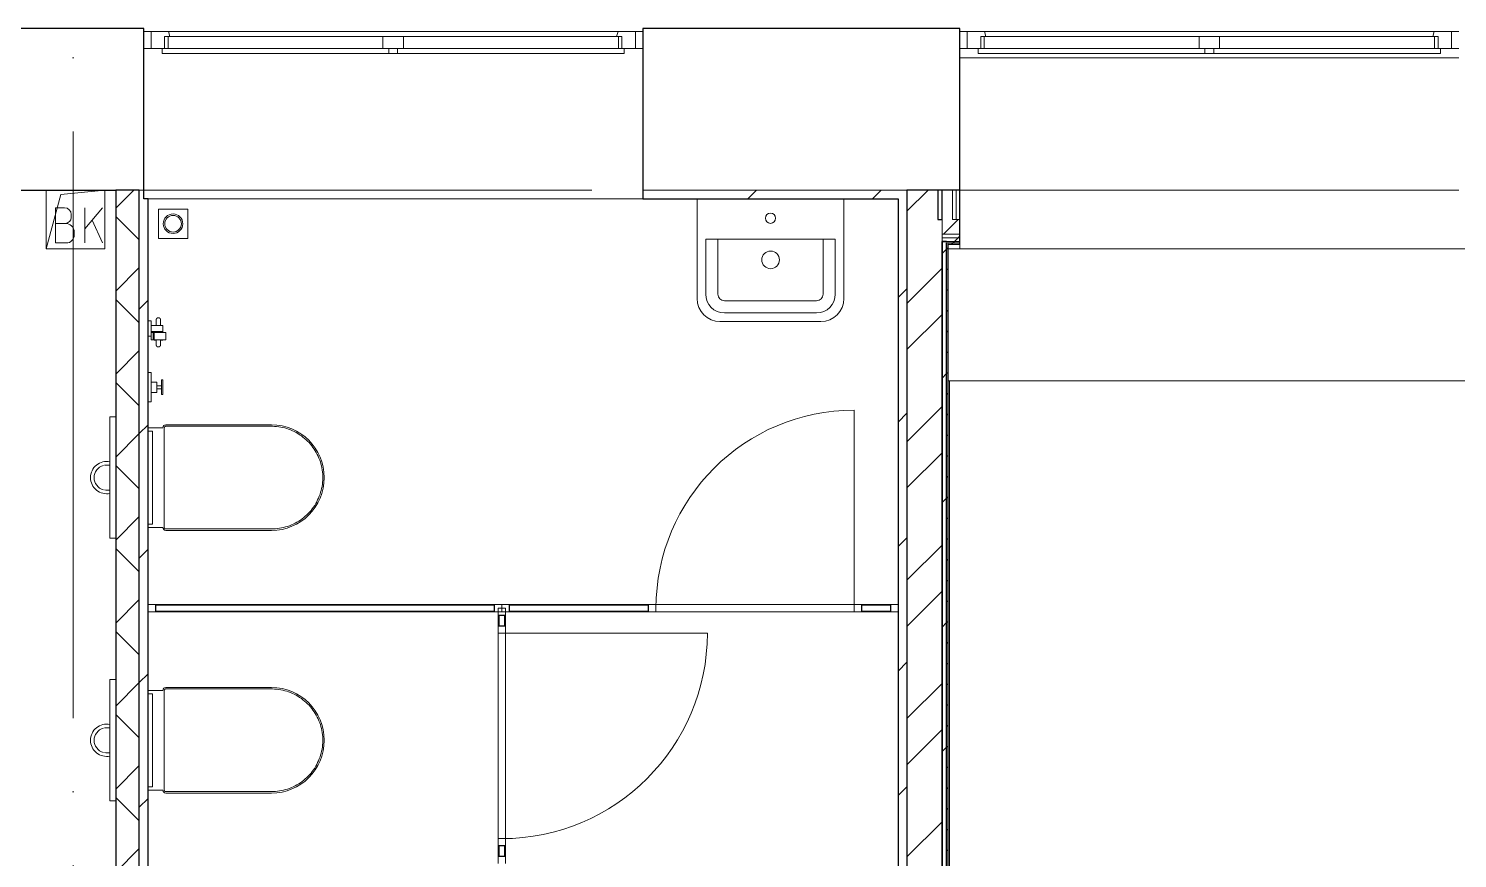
# Model space of a CAD drawing. Header units: millimetres. Extents: x -421858 to 614926, y -468665 to 141641.
# Drawn here: x 151124 to 155991, y -6115 to -3287 of the extents above; entities that cross this region are included whole.
import ezdxf

# ---------------------------------------------------------------- set-up
doc = ezdxf.new("R2010")
doc.units = ezdxf.units.MM
doc.linetypes.add('ADSK_Линия сетки', pattern=[25, 20, -2.5, 0, -2.5])
for name, color, linetype, lineweight in [('_ Окна', 7, 'Continuous', 9), ('Витраж', 7, 'Continuous', 9), ('Двери', 252, 'Continuous', 9), ('Обобщенные модели', 252, 'Continuous', 18), ('Ограждение', 252, 'Continuous', 9), ('Окна', 252, 'Continuous', 9), ('Оси', 252, 'Continuous', 9), ('Перекрытие', 252, 'Continuous', 18), ('Сантехника', 252, 'Continuous', 9), ('Стены внутренние', 7, 'Continuous', 18), ('Стены наружные', 7, 'Continuous', 18), ('Стены разрез', 252, 'Continuous', 30), ('Стены штриховка', 252, 'Continuous', 9)]:
    doc.layers.add(name, color=color, linetype=linetype, lineweight=lineweight)

# ---------------------------------------------------------------- blocks, each defined once
blk = doc.blocks.new('2 этаж')
at = {"color": 251, "lineweight": 18, "true_color": 0x636466}
for p, q in [((151183.5, -4037.3), (151183.5, -3837.3)), ((151233.7, -3852.4), (151383.5, -3837.3)), ((151383.5, -3837.3), (151383.5, -4037.3)), ((151183.5, -4037.3), (151233.7, -3852.4)), ((151245.8, -3897.7), (151215.8, -3897.7)), ((151215.8, -3897.7), (151215.8, -4017.7)), ((151269.1, -3931), (151269.1, -3921)), ((151375.8, -3897.7), (151315.8, -3969.2)), ((151315.8, -4017.7), (151315.8, -3897.7)), ((151375.8, -4017.7), (151339.8, -3940.6)), ((151249.1, -3951), (151215.8, -3951)), ((151279.1, -3991), (151279.1, -3981)), ((151383.5, -4037.3), (151183.5, -4037.3)), ((151215.8, -4017.7), (151252.5, -4017.7))]:
    blk.add_line(p, q, dxfattribs=at)
for centre, radius, start, end in [((151245.8, -3921), 23.3, 0, 90), ((151249.1, -3931), 20, 270, 0), ((151249.1, -3981), 30, 0, 90), ((151252.5, -3991), 26.7, 270, 0)]:
    blk.add_arc(centre, radius, start, end, dxfattribs=at)
at = {"layer": '_ Окна', "color": 251, "true_color": 0x636466}
for p, q in [((151541, -3297.3), (151516, -3297.3)), ((151541, -3355.3), (151541, -3297.3)), ((153216, -3297.3), (153191, -3297.3)), ((153191, -3297.3), (153191, -3355.3)), ((154321, -3297.3), (154296, -3297.3)), ((154321, -3355.3), (154321, -3297.3)), ((155996, -3297.3), (155971, -3297.3)), ((155971, -3297.3), (155971, -3355.3)), ((151516, -3355.3), (151541, -3355.3)), ((153191, -3355.3), (153216, -3355.3)), ((154296, -3355.3), (154321, -3355.3)), ((155971, -3355.3), (155996, -3355.3))]:
    blk.add_line(p, q, dxfattribs=at)
at = {"layer": '_ Окна', "color": 251, "lineweight": 18, "true_color": 0x636466}
for p, q in [((151600.5, -3297.3), (151541, -3297.3)), ((151541, -3297.3), (151541, -3355.3)), ((151605, -3314.3), (151600.5, -3297.3)), ((153131.6, -3297.3), (153127, -3314.3)), ((153191, -3297.3), (153131.6, -3297.3)), ((153191, -3355.3), (153191, -3297.3)), ((154380.5, -3297.3), (154321, -3297.3)), ((154321, -3297.3), (154321, -3355.3)), ((154385, -3314.3), (154380.5, -3297.3)), ((155911.6, -3297.3), (155907, -3314.3)), ((155971, -3297.3), (155911.6, -3297.3)), ((155971, -3355.3), (155971, -3297.3)), ((151541, -3355.3), (151579, -3355.3)), ((151587, -3355.3), (151587, -3314.3)), ((151587, -3314.3), (151599, -3314.3)), ((153133, -3314.3), (153145, -3314.3)), ((153145, -3314.3), (153145, -3355.3)), ((153153, -3355.3), (153191, -3355.3)), ((154321, -3355.3), (154359, -3355.3)), ((154367, -3355.3), (154367, -3314.3)), ((154367, -3314.3), (154379, -3314.3)), ((155913, -3314.3), (155925, -3314.3)), ((155925, -3314.3), (155925, -3355.3)), ((155933, -3355.3), (155971, -3355.3))]:
    blk.add_line(p, q, dxfattribs=at)
at = {"layer": 'Витраж', "color": 251, "lineweight": 18, "true_color": 0x636466}
for p, q in [((151556, -5249.8), (151531, -5249.8)), ((151531, -5249.8), (151531, -5274.8)), ((151556, -5274.8), (151556, -5249.8)), ((152761, -5249.8), (152736, -5249.8)), ((152736, -5249.8), (152736, -5274.8)), ((152761, -5274.8), (152761, -5249.8)), ((151531, -5274.8), (151556, -5274.8)), ((152736, -5274.8), (152761, -5274.8)), ((152748.5, -6107.3), (152723.5, -6107.3)), ((152723.5, -6107.3), (152723.5, -6132.3)), ((152748.5, -6132.3), (152748.5, -6107.3))]:
    blk.add_line(p, q, dxfattribs=at)
at = {"layer": 'Витраж', "color": 251, "true_color": 0x636466}
for p, q in [((152711, -5249.8), (151556, -5249.8)), ((153236, -5249.8), (152761, -5249.8)), ((153936, -5249.8), (153261, -5249.8)), ((154061, -5249.8), (153961, -5249.8)), ((152711, -5274.8), (151556, -5274.8)), ((152723.5, -5287.3), (152723.5, -5322.3)), ((152748.5, -5287.3), (152748.5, -5322.3)), ((153236, -5274.8), (152761, -5274.8)), ((153936, -5274.8), (153261, -5274.8)), ((154061, -5274.8), (153961, -5274.8)), ((152723.5, -5347.3), (152723.5, -6047.3)), ((152748.5, -5347.3), (152748.5, -6047.3)), ((152723.5, -6072.3), (152723.5, -6107.3)), ((152748.5, -6072.3), (152748.5, -6107.3))]:
    blk.add_line(p, q, dxfattribs=at)
at = {"layer": 'Витраж', "color": 251, "lineweight": 18, "true_color": 0x636466, "extrusion": (0, 0, -1)}
for p, q in [((152736, -5249.8), (152711, -5249.8)), ((152711, -5249.8), (152711, -5274.8)), ((152736, -5274.8), (152736, -5249.8)), ((153261, -5249.8), (153236, -5249.8)), ((153236, -5249.8), (153236, -5274.8)), ((153261, -5274.8), (153261, -5249.8)), ((153961, -5249.8), (153936, -5249.8)), ((153936, -5249.8), (153936, -5274.8)), ((153961, -5274.8), (153961, -5249.8)), ((154086, -5249.8), (154061, -5249.8)), ((154061, -5249.8), (154061, -5274.8)), ((154086, -5274.8), (154086, -5249.8)), ((152711, -5274.8), (152736, -5274.8)), ((152748.5, -5262.3), (152723.5, -5262.3)), ((152723.5, -5262.3), (152723.5, -5287.3)), ((152723.5, -5287.3), (152748.5, -5287.3)), ((152748.5, -5287.3), (152748.5, -5262.3)), ((153236, -5274.8), (153261, -5274.8)), ((153936, -5274.8), (153961, -5274.8)), ((154061, -5274.8), (154086, -5274.8)), ((152748.5, -5322.3), (152723.5, -5322.3)), ((152723.5, -5322.3), (152723.5, -5347.3)), ((152723.5, -5347.3), (152748.5, -5347.3)), ((152748.5, -5347.3), (152748.5, -5322.3)), ((152748.5, -6047.3), (152723.5, -6047.3)), ((152723.5, -6047.3), (152723.5, -6072.3)), ((152723.5, -6072.3), (152748.5, -6072.3)), ((152748.5, -6072.3), (152748.5, -6047.3))]:
    blk.add_line(p, q, dxfattribs=at)
at = {"layer": 'Двери', "color": 251, "true_color": 0x636466}
for p, q in [((153936, -5249.8), (153936, -4587.3)), ((152748.5, -5347.3), (153436, -5347.3))]:
    blk.add_line(p, q, dxfattribs=at)
for centre, radius, start, end in [((153936, -5262.3), 675, 90, 180), ((152736, -5347.3), 700, 270, 0)]:
    blk.add_arc(centre, radius, start, end, dxfattribs=at)
at = {"layer": 'Обобщенные модели', "color": 251, "true_color": 0x636466}
for p, q in [((153401, -3867.3), (153401, -4207.3)), ((153901, -4207.3), (153901, -3867.3)), ((153430.4, -4005.2), (153430.4, -4192.4)), ((153430.4, -4005.2), (153871.6, -4005.2)), ((153471.7, -4192.4), (153471.7, -4005.2)), ((153830.3, -4005.2), (153830.3, -4192.4)), ((153871.6, -4005.2), (153871.6, -4192.4)), ((153808, -4214.7), (153494, -4214.7)), ((153808, -4256), (153494, -4256)), ((153479, -4285.2), (153651.1, -4285.2)), ((153651.1, -4285.2), (153823, -4285.2))]:
    blk.add_line(p, q, dxfattribs=at)
blk.add_circle((153651, -3933.5), 17.5, dxfattribs=at)
for centre, radius, start, end in [((153651.4, -4075.4), 30, 0, 180), ((153651.4, -4075.4), 30, 180, 0), ((153479, -4207.3), 78, 180, 270), ((153494, -4192.4), 63.6, 180, 270), ((153494, -4192.4), 22.3, 180, 270), ((153808, -4192.4), 63.6, 270, 0), ((153808, -4192.4), 22.3, 270, 0), ((153823, -4207.3), 78, 270, 0)]:
    blk.add_arc(centre, radius, start, end, dxfattribs=at)
at = {"layer": 'Ограждение', "color": 251, "true_color": 0x636466}
for p, q in [((155996, -3387.3), (154296, -3387.3)), ((155996, -3837.3), (154296, -3837.3)), ((161861, -4037.3), (154256, -4037.3)), ((161861, -4037.3), (154256, -4037.3)), ((154296, -4037.3), (154296, -4022.3)), ((155996, -4037.3), (154296, -4037.3)), ((161861, -4487.3), (154256, -4487.3)), ((154261, -9572.3), (154261, -4487.3))]:
    blk.add_line(p, q, dxfattribs=at)
at = {"layer": 'Окна', "color": 251, "true_color": 0x636466}
for p, q in [((153131.6, -3297.3), (151600.5, -3297.3)), ((155911.6, -3297.3), (154380.5, -3297.3)), ((151579, -3355.3), (152351, -3355.3)), ((151579, -3372.3), (151579, -3355.3)), ((151599, -3314.3), (152331, -3314.3)), ((151599, -3355.3), (151599, -3314.3)), ((152331, -3314.3), (152401, -3314.3)), ((152331, -3314.3), (152331, -3355.3)), ((152351, -3355.3), (152381, -3355.3)), ((152351, -3355.3), (152351, -3372.3)), ((152381, -3355.3), (153153, -3355.3)), ((152381, -3372.3), (152381, -3355.3)), ((152401, -3314.3), (153133, -3314.3)), ((152401, -3355.3), (152401, -3314.3)), ((153133, -3314.3), (153133, -3355.3)), ((153153, -3355.3), (153153, -3372.3)), ((154359, -3355.3), (155131, -3355.3)), ((154359, -3372.3), (154359, -3355.3)), ((154379, -3314.3), (155111, -3314.3)), ((154379, -3355.3), (154379, -3314.3)), ((155111, -3314.3), (155181, -3314.3)), ((155111, -3314.3), (155111, -3355.3)), ((155131, -3355.3), (155161, -3355.3)), ((155131, -3355.3), (155131, -3372.3)), ((155161, -3355.3), (155933, -3355.3)), ((155161, -3372.3), (155161, -3355.3)), ((155181, -3314.3), (155913, -3314.3)), ((155181, -3355.3), (155181, -3314.3)), ((155913, -3314.3), (155913, -3355.3)), ((155933, -3355.3), (155933, -3372.3)), ((152351, -3372.3), (151579, -3372.3)), ((152381, -3372.3), (152351, -3372.3)), ((153153, -3372.3), (152381, -3372.3)), ((155131, -3372.3), (154359, -3372.3)), ((155161, -3372.3), (155131, -3372.3)), ((155933, -3372.3), (155161, -3372.3))]:
    blk.add_line(p, q, dxfattribs=at)
at = {"layer": 'Оси', "color": 251, "linetype": 'ADSK_Линия сетки', "ltscale": 100, "true_color": 0x636466}
for p, q in [((151276, -1137.3), (151276, -30993.4)), ((170543.3, -3837.3), (93565.9, -3837.3))]:
    blk.add_line(p, q, dxfattribs=at)
at = {"layer": 'Перекрытие', "color": 251, "ltscale": 100, "true_color": 0x636466}
for p, q in [((151183.5, -4037.3), (151183.5, -3837.3)), ((151383.5, -3837.3), (151383.5, -4037.3)), ((151383.5, -4037.3), (151183.5, -4037.3))]:
    blk.add_line(p, q, dxfattribs=at)
at = {"layer": 'Сантехника', "color": 251, "true_color": 0x636466}
for p, q in [((151666, -3902.3), (151566, -3902.3)), ((151566, -3902.3), (151566, -4002.3)), ((151666, -4002.3), (151666, -3902.3)), ((151566, -4002.3), (151666, -4002.3)), ((151541, -4283.3), (151531, -4283.3)), ((151541, -4283.9), (151541, -4283.3)), ((151541, -4288.3), (151541, -4283.3)), ((151541, -4288.3), (151541, -4322.7)), ((151580, -4299.3), (151541, -4299.3)), ((151541, -4319.3), (151580, -4319.3)), ((151541, -4322.7), (151548, -4322.7)), ((151541, -4347.7), (151541, -4322.7)), ((151548, -4322.7), (151551, -4322.7)), ((151548, -4322.7), (151548, -4347.7)), ((151551, -4319.3), (151551, -4322.7)), ((151581, -4319.3), (151551, -4319.3)), ((151591, -4322.7), (151551, -4322.7)), ((151551, -4323.4), (151551, -4323.7)), ((151551, -4346.7), (151551, -4323.7)), ((151551, -4346.7), (151551, -4323.7)), ((151581, -4318.3), (151581, -4300.3)), ((151581, -4323.7), (151581, -4319.3)), ((151591, -4322.8), (151591, -4322.7)), ((151591, -4323.7), (151591, -4322.7)), ((151591, -4323.7), (151591, -4346.7)), ((151531, -4335.3), (151541, -4335.3)), ((151548, -4347.7), (151541, -4347.7)), ((151551, -4347.7), (151548, -4347.7)), ((151551, -4346.7), (151551, -4347)), ((151551, -4347.7), (151551, -4349.3)), ((151551, -4347.7), (151591, -4347.7)), ((151551, -4349.3), (151558.5, -4349.3)), ((151558.5, -4349.3), (151558.5, -4346.7)), ((151573.5, -4346.7), (151573.5, -4349.3)), ((151573.5, -4349), (151573.5, -4349.9)), ((151573.5, -4349.3), (151581, -4349.3)), ((151581, -4349.3), (151581, -4346.7)), ((151591, -4347.7), (151591, -4346.7)), ((151591, -4347.7), (151591, -4347.6)), ((151541, -4459.3), (151531, -4459.3)), ((151541, -4459.8), (151541, -4459.3)), ((151541, -4474.3), (151541, -4459.3)), ((151541, -4474.3), (151541, -4544.3)), ((151561, -4491.8), (151541, -4491.8)), ((151561, -4526.8), (151561, -4491.8)), ((151576, -4504.3), (151561, -4504.3)), ((151561, -4514.3), (151576, -4514.3)), ((151581, -4484.3), (151576, -4484.3)), ((151576, -4484.3), (151576, -4489.3)), ((151576, -4484.3), (151576, -4486.8)), ((151576, -4525.3), (151576, -4489.3)), ((151576, -4525.3), (151576, -4534.3)), ((151581, -4486.8), (151581, -4484.3)), ((151581, -4489.3), (151581, -4484.3)), ((151581, -4489.3), (151581, -4525.3)), ((151581, -4534.3), (151581, -4525.3)), ((151531, -4559.3), (151541, -4559.3)), ((151541, -4526.8), (151561, -4526.8)), ((151541, -4559.3), (151541, -4544.3)), ((151541, -4559.3), (151541, -4558.7)), ((151576, -4533), (151576, -4534.3)), ((151576, -4534.3), (151581, -4534.3)), ((151581, -4534.3), (151581, -4533)), ((151581, -4647.3), (151531, -4647.3)), ((151531, -4659), (151546, -4659)), ((151546, -4659), (151546, -4975.5)), ((151586, -4647.3), (151586, -4987.3)), ((151951, -4637.3), (151591, -4637.3)), ((151951, -4642.3), (151591, -4642.3)), ((151546, -4975.5), (151531, -4975.5)), ((151531, -4987.3), (151581, -4987.3)), ((151591, -4992.3), (151951, -4992.3)), ((151591, -4997.3), (151951, -4997.3)), ((151581, -5542.3), (151531, -5542.3)), ((151586, -5542.3), (151586, -5882.3)), ((151951, -5532.3), (151591, -5532.3)), ((151951, -5537.3), (151591, -5537.3)), ((151531, -5554), (151546, -5554)), ((151546, -5554), (151546, -5870.5)), ((151546, -5870.5), (151531, -5870.5)), ((151531, -5882.3), (151581, -5882.3)), ((151591, -5887.3), (151951, -5887.3)), ((151591, -5892.3), (151951, -5892.3))]:
    blk.add_line(p, q, dxfattribs=at)
at = {"layer": 'Сантехника', "color": 251, "lineweight": 9, "true_color": 0x636466}
for p, q in [((151421, -4610.5), (151401, -4610.5)), ((151401, -4610.5), (151401, -4635.5)), ((151401, -4999), (151401, -4635.5)), ((151401, -4999), (151401, -5024)), ((151401, -5024), (151421, -5024)), ((151421, -5505.5), (151401, -5505.5)), ((151401, -5505.5), (151401, -5530.5)), ((151401, -5894), (151401, -5530.5)), ((151401, -5894), (151401, -5919)), ((151401, -5919), (151421, -5919))]:
    blk.add_line(p, q, dxfattribs=at)
at = {"layer": 'Сантехника', "color": 251, "true_color": 0x636466, "flags": 128}
for points in [[(151558.5, -4280), (151558.5, -4279.7), (151558.5, -4279.4), (151558.6, -4279.1), (151558.6, -4278.8), (151558.7, -4278.5), (151558.7, -4278.2), (151558.8, -4277.9), (151558.9, -4277.6), (151559, -4277.3), (151559.1, -4277), (151559.2, -4276.8), (151559.4, -4276.5), (151559.5, -4276.2), (151559.7, -4276), (151559.8, -4275.7), (151560, -4275.5), (151560.2, -4275.2), (151560.4, -4275), (151560.6, -4274.8), (151560.8, -4274.6), (151561, -4274.4), (151561.2, -4274.2), (151561.5, -4274), (151561.7, -4273.8), (151562, -4273.7), (151562.2, -4273.5), (151562.5, -4273.3), (151562.7, -4273.2), (151563, -4273.1), (151563.3, -4273), (151563.6, -4272.9), (151563.9, -4272.8), (151564.1, -4272.7), (151564.4, -4272.6), (151564.7, -4272.6), (151565, -4272.5), (151565.3, -4272.5), (151565.6, -4272.5), (151565.9, -4272.5), (151566.2, -4272.5), (151566.5, -4272.5), (151566.8, -4272.5), (151567.1, -4272.5), (151567.4, -4272.6), (151567.7, -4272.7), (151568, -4272.7), (151568.3, -4272.8), (151568.6, -4272.9), (151568.9, -4273), (151569.1, -4273.1), (151569.4, -4273.3), (151569.7, -4273.4), (151569.9, -4273.6), (151570.2, -4273.7), (151570.4, -4273.9), (151570.7, -4274.1), (151570.9, -4274.3), (151571.1, -4274.5), (151571.3, -4274.7), (151571.5, -4274.9), (151571.7, -4275.1), (151571.9, -4275.4), (151572.1, -4275.6), (151572.3, -4275.8), (151572.4, -4276.1), (151572.6, -4276.4), (151572.7, -4276.6), (151572.8, -4276.9), (151573, -4277.2), (151573.1, -4277.5), (151573.2, -4277.7), (151573.3, -4278), (151573.3, -4278.3), (151573.4, -4278.6), (151573.4, -4278.9), (151573.5, -4279.2), (151573.5, -4279.5), (151573.5, -4279.8), (151573.5, -4280)], [(151558.5, -4280), (151558.5, -4280), (151558.5, -4280.1), (151558.5, -4280.3), (151558.5, -4280.6), (151558.5, -4281), (151558.5, -4281.4), (151558.5, -4281.9), (151558.5, -4282.5), (151558.5, -4283.2), (151558.5, -4283.9), (151558.5, -4284.7), (151558.5, -4285.6), (151558.5, -4286.6), (151558.5, -4287.6), (151558.5, -4288.7), (151558.5, -4289.9), (151558.5, -4291.1), (151558.5, -4292.4), (151558.5, -4293.7), (151558.5, -4294.6)], [(151558.5, -4283.7), (151558.5, -4283), (151558.5, -4282.4), (151558.5, -4281.9), (151558.5, -4281.4), (151558.5, -4281), (151558.5, -4280.7), (151558.5, -4280.4), (151558.5, -4280.2), (151558.5, -4280), (151558.5, -4280), (151558.5, -4280)], [(151573.5, -4294.6), (151573.5, -4293.2), (151573.5, -4291.9), (151573.5, -4290.6), (151573.5, -4289.4), (151573.5, -4288.3), (151573.5, -4287.2), (151573.5, -4286.2), (151573.5, -4285.3), (151573.5, -4284.4), (151573.5, -4283.6), (151573.5, -4282.9), (151573.5, -4282.3), (151573.5, -4281.7), (151573.5, -4281.2), (151573.5, -4280.8), (151573.5, -4280.5), (151573.5, -4280.2), (151573.5, -4280.1), (151573.5, -4280), (151573.5, -4280)], [(151573.5, -4280), (151573.5, -4280), (151573.5, -4280.1), (151573.5, -4280.3), (151573.5, -4280.5), (151573.5, -4280.8), (151573.5, -4281.2), (151573.5, -4281.6), (151573.5, -4282.1), (151573.5, -4282.7), (151573.5, -4283.3)], [(151558.5, -4298.8), (151558.5, -4297.4), (151558.5, -4296), (151558.5, -4294.7), (151558.5, -4293.5), (151558.5, -4292.2), (151558.5, -4291.1)], [(151558.5, -4298.1), (151558.5, -4296.8), (151558.5, -4295.5), (151558.5, -4294.6)], [(151573.5, -4291.6), (151573.5, -4292.8), (151573.5, -4294), (151573.5, -4295.3), (151573.5, -4296.6), (151573.5, -4298), (151573.5, -4299.3)], [(151573.5, -4294.6), (151573.5, -4296), (151573.5, -4297.3), (151573.5, -4298.6)], [(151558.5, -4349.9), (151558.5, -4351.3), (151558.5, -4352.6), (151558.5, -4353.9), (151558.5, -4355.1), (151558.5, -4356.2), (151558.5, -4357.3), (151558.5, -4358.3), (151558.5, -4359.2), (151558.5, -4360.1), (151558.5, -4360.9), (151558.5, -4361.6), (151558.5, -4362.2), (151558.5, -4362.8), (151558.5, -4363.3), (151558.5, -4363.7), (151558.5, -4364), (151558.5, -4364.3), (151558.5, -4364.4), (151558.5, -4364.5), (151558.5, -4364.5)], [(151558.5, -4364.5), (151558.5, -4364.5), (151558.5, -4364.4), (151558.5, -4364.2), (151558.5, -4364), (151558.5, -4363.7), (151558.5, -4363.3), (151558.5, -4362.9), (151558.5, -4362.4), (151558.5, -4361.8), (151558.5, -4361.2)], [(151573.5, -4364.5), (151573.5, -4364.8), (151573.5, -4365.1), (151573.5, -4365.4), (151573.4, -4365.7), (151573.4, -4366), (151573.3, -4366.3), (151573.2, -4366.6), (151573.1, -4366.9), (151573, -4367.2), (151572.9, -4367.5), (151572.8, -4367.7), (151572.7, -4368), (151572.5, -4368.3), (151572.4, -4368.5), (151572.2, -4368.8), (151572, -4369), (151571.8, -4369.3), (151571.6, -4369.5), (151571.4, -4369.7), (151571.2, -4369.9), (151571, -4370.1), (151570.8, -4370.3), (151570.5, -4370.5), (151570.3, -4370.7), (151570.1, -4370.9), (151569.8, -4371), (151569.5, -4371.2), (151569.3, -4371.3), (151569, -4371.4), (151568.7, -4371.5), (151568.4, -4371.6), (151568.2, -4371.7), (151567.9, -4371.8), (151567.6, -4371.9), (151567.3, -4371.9), (151567, -4372), (151566.7, -4372), (151566.4, -4372), (151566.1, -4372), (151565.8, -4372), (151565.5, -4372), (151565.2, -4372), (151564.9, -4372), (151564.6, -4371.9), (151564.3, -4371.8), (151564, -4371.8), (151563.7, -4371.7), (151563.4, -4371.6), (151563.2, -4371.5), (151562.9, -4371.4), (151562.6, -4371.2), (151562.3, -4371.1), (151562.1, -4370.9), (151561.8, -4370.8), (151561.6, -4370.6), (151561.4, -4370.4), (151561.1, -4370.2), (151560.9, -4370), (151560.7, -4369.8), (151560.5, -4369.6), (151560.3, -4369.4), (151560.1, -4369.2), (151559.9, -4368.9), (151559.7, -4368.7), (151559.6, -4368.4), (151559.4, -4368.1), (151559.3, -4367.9), (151559.2, -4367.6), (151559, -4367.3), (151558.9, -4367.1), (151558.8, -4366.8), (151558.8, -4366.5), (151558.7, -4366.2), (151558.6, -4365.9), (151558.6, -4365.6), (151558.5, -4365.3), (151558.5, -4365), (151558.5, -4364.7), (151558.5, -4364.5)], [(151573.5, -4364.5), (151573.5, -4364.5), (151573.5, -4364.4), (151573.5, -4364.2), (151573.5, -4363.9), (151573.5, -4363.5), (151573.5, -4363.1), (151573.5, -4362.6), (151573.5, -4362), (151573.5, -4361.3), (151573.5, -4360.6), (151573.5, -4359.8), (151573.5, -4358.9), (151573.5, -4357.9), (151573.5, -4356.9), (151573.5, -4355.8), (151573.5, -4354.6), (151573.5, -4353.4), (151573.5, -4352.1), (151573.5, -4350.8), (151573.5, -4349.9)], [(151573.5, -4361.5), (151573.5, -4362.1), (151573.5, -4362.6), (151573.5, -4363.1), (151573.5, -4363.5), (151573.5, -4363.8), (151573.5, -4364.1), (151573.5, -4364.3), (151573.5, -4364.5), (151573.5, -4364.5), (151573.5, -4364.5)], [(151591, -4642.3), (151590.8, -4642.3), (151590.6, -4642.3), (151590.4, -4642.3), (151590.2, -4642.3), (151590, -4642.4), (151589.8, -4642.4), (151589.6, -4642.4), (151589.4, -4642.5), (151589.2, -4642.6), (151589.1, -4642.6), (151588.9, -4642.7), (151588.7, -4642.8), (151588.5, -4642.9), (151588.4, -4643), (151588.2, -4643.1), (151588, -4643.2), (151587.9, -4643.4), (151587.7, -4643.5), (151587.6, -4643.6), (151587.4, -4643.8), (151587.3, -4643.9), (151587.2, -4644.1), (151587, -4644.2), (151586.9, -4644.4), (151586.8, -4644.6), (151586.7, -4644.7), (151586.6, -4644.9), (151586.5, -4645.1), (151586.4, -4645.3), (151586.3, -4645.4), (151586.3, -4645.6), (151586.2, -4645.8), (151586.2, -4646), (151586.1, -4646.2), (151586.1, -4646.4), (151586, -4646.6), (151586, -4646.8), (151586, -4647), (151586, -4647.2), (151586, -4647.3)], [(151951, -4992.3), (151958, -4992.1), (151965, -4991.7), (151972, -4991), (151978.9, -4990), (151985.8, -4988.8), (151992.6, -4987.2), (151999.4, -4985.4), (152006.1, -4983.4), (152012.7, -4981), (152019.2, -4978.4), (152025.5, -4975.6), (152031.8, -4972.5), (152038, -4969.1), (152044, -4965.5), (152049.8, -4961.7), (152055.5, -4957.6), (152061, -4953.3), (152066.4, -4948.8), (152071.6, -4944.1), (152076.5, -4939.2), (152081.3, -4934.1), (152085.9, -4928.8), (152090.2, -4923.3), (152094.4, -4917.6), (152098.3, -4911.8), (152101.9, -4905.8), (152105.3, -4899.7), (152108.5, -4893.5), (152111.4, -4887.1), (152114.1, -4880.7), (152116.5, -4874.1), (152118.7, -4867.4), (152120.5, -4860.7), (152122.1, -4853.9), (152123.5, -4847), (152124.5, -4840.1), (152125.3, -4833.1), (152125.8, -4826.1), (152126, -4819.1), (152125.9, -4812.1), (152125.6, -4805.2), (152125, -4798.2), (152124.1, -4791.2), (152122.9, -4784.3), (152121.4, -4777.5), (152119.7, -4770.7), (152117.7, -4764), (152115.4, -4757.4), (152112.9, -4750.8), (152110.1, -4744.4), (152107.1, -4738.1), (152103.8, -4731.9), (152100.3, -4725.9), (152096.5, -4720), (152092.5, -4714.3), (152088.3, -4708.7), (152083.8, -4703.3), (152079.1, -4698.1), (152074.3, -4693), (152069.2, -4688.2), (152064, -4683.6), (152058.5, -4679.2), (152052.9, -4675), (152047.1, -4671), (152041.2, -4667.3), (152035.2, -4663.8), (152028.9, -4660.6), (152022.6, -4657.6), (152016.2, -4654.8), (152009.6, -4652.4), (152003, -4650.2), (151996.3, -4648.2), (151989.5, -4646.5), (151982.6, -4645.1), (151975.7, -4644), (151968.8, -4643.2), (151961.8, -4642.6), (151954.8, -4642.3), (151951, -4642.3)], [(151586, -4987.3), (151586, -4987.5), (151586, -4987.7), (151586, -4987.9), (151586.1, -4988), (151586.1, -4988.2), (151586.1, -4988.4), (151586.2, -4988.6), (151586.3, -4988.8), (151586.3, -4989), (151586.4, -4989.2), (151586.5, -4989.4), (151586.6, -4989.6), (151586.7, -4989.7), (151586.8, -4989.9), (151586.9, -4990.1), (151587, -4990.2), (151587.1, -4990.4), (151587.2, -4990.6), (151587.4, -4990.7), (151587.5, -4990.8), (151587.7, -4991), (151587.8, -4991.1), (151588, -4991.2), (151588.1, -4991.3), (151588.3, -4991.5), (151588.5, -4991.6), (151588.6, -4991.7), (151588.8, -4991.8), (151589, -4991.8), (151589.2, -4991.9), (151589.4, -4992), (151589.6, -4992), (151589.8, -4992.1), (151590, -4992.1), (151590.2, -4992.2), (151590.4, -4992.2), (151590.6, -4992.2), (151590.8, -4992.2), (151591, -4992.3), (151591, -4992.3)], [(151591, -5537.3), (151590.8, -5537.3), (151590.6, -5537.3), (151590.4, -5537.3), (151590.2, -5537.3), (151590, -5537.4), (151589.8, -5537.4), (151589.6, -5537.4), (151589.4, -5537.5), (151589.2, -5537.6), (151589.1, -5537.6), (151588.9, -5537.7), (151588.7, -5537.8), (151588.5, -5537.9), (151588.4, -5538), (151588.2, -5538.1), (151588, -5538.2), (151587.9, -5538.4), (151587.7, -5538.5), (151587.6, -5538.6), (151587.4, -5538.8), (151587.3, -5538.9), (151587.2, -5539.1), (151587, -5539.2), (151586.9, -5539.4), (151586.8, -5539.6), (151586.7, -5539.7), (151586.6, -5539.9), (151586.5, -5540.1), (151586.4, -5540.3), (151586.3, -5540.4), (151586.3, -5540.6), (151586.2, -5540.8), (151586.2, -5541), (151586.1, -5541.2), (151586.1, -5541.4), (151586, -5541.6), (151586, -5541.8), (151586, -5542), (151586, -5542.2), (151586, -5542.3)], [(151951, -5887.3), (151958, -5887.1), (151965, -5886.7), (151972, -5886), (151978.9, -5885), (151985.8, -5883.8), (151992.6, -5882.2), (151999.4, -5880.4), (152006.1, -5878.4), (152012.7, -5876), (152019.2, -5873.4), (152025.5, -5870.6), (152031.8, -5867.5), (152038, -5864.1), (152044, -5860.5), (152049.8, -5856.7), (152055.5, -5852.6), (152061, -5848.3), (152066.4, -5843.8), (152071.6, -5839.1), (152076.5, -5834.2), (152081.3, -5829.1), (152085.9, -5823.8), (152090.2, -5818.3), (152094.4, -5812.6), (152098.3, -5806.8), (152101.9, -5800.8), (152105.3, -5794.7), (152108.5, -5788.5), (152111.4, -5782.1), (152114.1, -5775.7), (152116.5, -5769.1), (152118.7, -5762.4), (152120.5, -5755.7), (152122.1, -5748.9), (152123.5, -5742), (152124.5, -5735.1), (152125.3, -5728.1), (152125.8, -5721.1), (152126, -5714.1), (152125.9, -5707.1), (152125.6, -5700.2), (152125, -5693.2), (152124.1, -5686.2), (152122.9, -5679.3), (152121.4, -5672.5), (152119.7, -5665.7), (152117.7, -5659), (152115.4, -5652.4), (152112.9, -5645.8), (152110.1, -5639.4), (152107.1, -5633.1), (152103.8, -5626.9), (152100.3, -5620.9), (152096.5, -5615), (152092.5, -5609.3), (152088.3, -5603.7), (152083.8, -5598.3), (152079.1, -5593.1), (152074.3, -5588), (152069.2, -5583.2), (152064, -5578.6), (152058.5, -5574.2), (152052.9, -5570), (152047.1, -5566), (152041.2, -5562.3), (152035.2, -5558.8), (152028.9, -5555.6), (152022.6, -5552.6), (152016.2, -5549.8), (152009.6, -5547.4), (152003, -5545.2), (151996.3, -5543.2), (151989.5, -5541.5), (151982.6, -5540.1), (151975.7, -5539), (151968.8, -5538.2), (151961.8, -5537.6), (151954.8, -5537.3), (151951, -5537.3)], [(151586, -5882.3), (151586, -5882.5), (151586, -5882.7), (151586, -5882.9), (151586.1, -5883), (151586.1, -5883.2), (151586.1, -5883.4), (151586.2, -5883.6), (151586.3, -5883.8), (151586.3, -5884), (151586.4, -5884.2), (151586.5, -5884.4), (151586.6, -5884.6), (151586.7, -5884.7), (151586.8, -5884.9), (151586.9, -5885.1), (151587, -5885.2), (151587.1, -5885.4), (151587.2, -5885.6), (151587.4, -5885.7), (151587.5, -5885.8), (151587.7, -5886), (151587.8, -5886.1), (151588, -5886.2), (151588.1, -5886.3), (151588.3, -5886.5), (151588.5, -5886.6), (151588.6, -5886.7), (151588.8, -5886.8), (151589, -5886.8), (151589.2, -5886.9), (151589.4, -5887), (151589.6, -5887), (151589.8, -5887.1), (151590, -5887.1), (151590.2, -5887.2), (151590.4, -5887.2), (151590.6, -5887.2), (151590.8, -5887.2), (151591, -5887.3), (151591, -5887.3)]]:
    blk.add_lwpolyline(points, dxfattribs=at)
at = {"layer": 'Сантехника', "color": 251, "lineweight": 9, "true_color": 0x636466, "flags": 128}
for points in [[(151399.9, -4774.6), (151398.8, -4774.6), (151397.7, -4774.6), (151396.7, -4774.6), (151395.8, -4774.6), (151394.9, -4774.6), (151394.1, -4774.6), (151393.3, -4774.6), (151392.6, -4774.6), (151392, -4774.6), (151391.4, -4774.6), (151391, -4774.6), (151390.6, -4774.6), (151390.2, -4774.6), (151389.9, -4774.6), (151389.7, -4774.6), (151389.6, -4774.6), (151389.6, -4774.6), (151389.6, -4774.6)], [(151389.6, -4860), (151389.6, -4860), (151389.7, -4860), (151389.9, -4860), (151390.1, -4860), (151390.5, -4860), (151390.8, -4860), (151391.3, -4860), (151391.8, -4860), (151392.4, -4860), (151393.1, -4860), (151393.8, -4860), (151394.6, -4860), (151395.5, -4860), (151396.4, -4860), (151397.4, -4860), (151398.5, -4860), (151399.6, -4860), (151400.7, -4860)], [(151399.9, -5669.6), (151398.8, -5669.6), (151397.7, -5669.6), (151396.7, -5669.6), (151395.8, -5669.6), (151394.9, -5669.6), (151394.1, -5669.6), (151393.3, -5669.6), (151392.6, -5669.6), (151392, -5669.6), (151391.4, -5669.6), (151391, -5669.6), (151390.6, -5669.6), (151390.2, -5669.6), (151389.9, -5669.6), (151389.7, -5669.6), (151389.6, -5669.6), (151389.6, -5669.6), (151389.6, -5669.6)], [(151389.6, -5755), (151389.6, -5755), (151389.7, -5755), (151389.9, -5755), (151390.1, -5755), (151390.5, -5755), (151390.8, -5755), (151391.3, -5755), (151391.8, -5755), (151392.4, -5755), (151393.1, -5755), (151393.8, -5755), (151394.6, -5755), (151395.5, -5755), (151396.4, -5755), (151397.4, -5755), (151398.5, -5755), (151399.6, -5755), (151400.7, -5755)]]:
    blk.add_lwpolyline(points, dxfattribs=at)
at = {"layer": 'Сантехника', "color": 251, "true_color": 0x636466}
for centre, radius, start, end in [((151616, -3952.3), 33.3, 0, 180), ((151616, -3952.3), 28.3, 0, 180), ((151616, -3952.3), 28.3, 36, 36.4968), ((151616, -3952.3), 33.3, 180, 0), ((151616, -3952.3), 28.3, 180, 0), ((151616, -3952.3), 28.3, 323.5032, 324), ((151580, -4300.3), 1, 0, 90), ((151580, -4318.3), 1, 270, 0), ((151591, -4647.3), 10, 90, 180), ((151591, -4647.3), 5, 150, 180), ((151591, -4647.3), 5, 150, 180), ((151591, -4647.3), 5, 150, 180), ((151591, -4647.3), 5, 90, 120), ((151591, -4647.3), 5, 90, 120), ((151591, -4647.3), 5, 105, 120), ((151951, -4817.3), 180, 270, 90), ((151951, -4817.3), 175, 89.0922, 90), ((151951, -4817.3), 175, 89.0922, 90), ((151591, -4987.3), 10, 180, 270), ((151591, -4987.3), 5, 180, 210), ((151591, -4987.3), 5, 180, 210), ((151591, -4987.3), 5, 180, 210), ((151591, -4987.3), 5, 240, 270), ((151591, -4987.3), 5, 240, 270), ((151591, -4987.3), 5, 240, 255), ((151951, -4817.3), 175, 270, 270.9078), ((151951, -4817.3), 175, 270, 270.9078), ((151591, -5542.3), 10, 90, 180), ((151591, -5542.3), 5, 150, 180), ((151591, -5542.3), 5, 150, 180), ((151591, -5542.3), 5, 150, 180), ((151591, -5542.3), 5, 90, 120), ((151591, -5542.3), 5, 90, 120), ((151591, -5542.3), 5, 105, 120), ((151951, -5712.3), 180, 270, 90), ((151951, -5712.3), 175, 89.0922, 90), ((151951, -5712.3), 175, 89.0922, 90), ((151591, -5882.3), 10, 180, 270), ((151591, -5882.3), 5, 180, 210), ((151591, -5882.3), 5, 180, 210), ((151591, -5882.3), 5, 180, 210), ((151591, -5882.3), 5, 240, 270), ((151591, -5882.3), 5, 240, 270), ((151591, -5882.3), 5, 240, 255), ((151951, -5712.3), 175, 270, 270.9078), ((151951, -5712.3), 175, 270, 270.9078)]:
    blk.add_arc(centre, radius, start, end, dxfattribs=at)
at = {"layer": 'Сантехника', "color": 251, "lineweight": 9, "true_color": 0x636466}
for centre, radius, start, end in [((151389.6, -4817.3), 55, 77.9742, 180), ((151389.6, -4817.3), 55, 180, 282.0258), ((151389.6, -4817.3), 42.7, 105, 180), ((151389.6, -4817.3), 42.7, 180, 255), ((151389.6, -4817.3), 42.7, 90, 99.1301), ((151389.6, -4817.3), 42.7, 90, 92.0828), ((151389.6, -4817.3), 42.7, 85.8024, 87.7583), ((151389.6, -4817.3), 42.7, 260.5014, 272.7572), ((151389.6, -4817.3), 42.7, 267.4662, 270), ((151389.6, -5712.3), 55, 77.9742, 180), ((151389.6, -5712.3), 42.7, 105, 180), ((151389.6, -5712.3), 42.7, 90, 99.1301), ((151389.6, -5712.3), 42.7, 90, 92.0828), ((151389.6, -5712.3), 42.7, 85.8024, 87.7583), ((151389.6, -5712.3), 55, 180, 282.0258), ((151389.6, -5712.3), 42.7, 180, 255), ((151389.6, -5712.3), 42.7, 260.5014, 272.7572), ((151389.6, -5712.3), 42.7, 267.4662, 270)]:
    blk.add_arc(centre, radius, start, end, dxfattribs=at)
at = {"layer": 'Стены внутренние', "color": 251, "lineweight": 30, "true_color": 0x636466}
for p, q in [((151516, -3287.3), (150396.4, -3287.3)), ((151516, -3837.3), (151516, -3287.3)), ((154296, -3287.3), (153216, -3287.3)), ((153216, -3287.3), (153216, -3837.3)), ((154296, -3837.3), (154296, -3287.3)), ((151021, -3837.3), (151421, -3837.3))]:
    blk.add_line(p, q, dxfattribs=at)
at = {"layer": 'Стены внутренние', "color": 251, "true_color": 0x636466}
for p, q in [((151501, -3837.3), (151516, -3837.3)), ((153216, -3837.3), (154116, -3837.3))]:
    blk.add_line(p, q, dxfattribs=at)
at = {"layer": 'Стены наружные', "color": 251, "linetype": 'Continuous', "lineweight": 9, "true_color": 0x636466}
for p, q in [((151421, -3898.8), (151482.5, -3837.3)), ((153573.8, -3867.3), (153603.8, -3837.3)), ((153998.1, -3867.3), (154028.1, -3837.3)), ((154116, -3909.7), (154188.4, -3837.3)), ((151501, -4007.2), (151421, -3927.2)), ((154240.3, -3987.3), (154290.3, -3937.3)), ((154236, -4053.6), (154251, -4038.6)), ((154251, -4038.6), (154256, -4033.6)), ((154267.4, -4022.3), (154272.4, -4017.3)), ((154272.4, -4017.3), (154277.4, -4012.3)), ((154277.4, -4012.3), (154289.9, -3999.8)), ((154289.9, -3999.8), (154296, -3993.6)), ((151421, -4181.6), (151501, -4101.6)), ((154116, -4224), (154236, -4104)), ((154251, -4109.3), (154256, -4104.3)), ((154086, -4203.6), (154116, -4173.6)), ((154251, -4180), (154256, -4175)), ((151501, -4290), (151421, -4210)), ((151501, -4243), (151531, -4213)), ((154116, -4381.1), (154236, -4261.1)), ((154251, -4250.7), (154256, -4245.7)), ((154251, -4321.5), (154256, -4316.5)), ((151421, -4464.4), (151501, -4384.4)), ((154251, -4392.2), (154256, -4387.2)), ((154236, -4477.9), (154251, -4462.9)), ((154251, -4462.9), (154256, -4457.9)), ((151501, -4572.8), (151421, -4492.8)), ((154251, -4533.6), (154256, -4528.6)), ((154086, -4627.9), (154116, -4597.9)), ((154116, -4695.5), (154236, -4575.5)), ((154251, -4604.3), (154256, -4599.3)), ((151421, -4747.3), (151501, -4667.3)), ((151501, -4667.3), (151531, -4637.3)), ((154251, -4675), (154256, -4670)), ((154116, -4852.6), (154236, -4732.6)), ((154251, -4745.7), (154256, -4740.7)), ((151501, -4855.7), (151421, -4775.7)), ((154251, -4816.4), (154256, -4811.4)), ((154236, -4902.1), (154251, -4887.1)), ((154251, -4887.1), (154256, -4882.1)), ((151421, -5030.1), (151501, -4950.1)), ((154251, -4957.8), (154256, -4952.8)), ((151501, -5138.5), (151421, -5058.5)), ((151501, -5091.6), (151531, -5061.6)), ((154086, -5052.1), (154116, -5022.1)), ((154116, -5166.9), (154236, -5046.9)), ((154251, -5028.6), (154256, -5023.6)), ((154251, -5099.3), (154256, -5094.3)), ((154116, -5324.1), (154236, -5204.1)), ((154251, -5170), (154256, -5165)), ((151421, -5313), (151501, -5233)), ((154251, -5240.7), (154256, -5235.7)), ((151501, -5421.4), (151421, -5341.4)), ((154236, -5326.4), (154251, -5311.4)), ((154251, -5311.4), (154256, -5306.4)), ((154251, -5382.1), (154256, -5377.1)), ((154086, -5476.4), (154116, -5446.4)), ((154251, -5452.8), (154256, -5447.8)), ((151501, -5515.8), (151531, -5485.8)), ((151421, -5595.8), (151501, -5515.8)), ((154116, -5638.4), (154236, -5518.4)), ((154251, -5523.5), (154256, -5518.5)), ((154251, -5594.2), (154256, -5589.2)), ((151501, -5704.2), (151421, -5624.2)), ((154116, -5795.5), (154236, -5675.5)), ((154251, -5665), (154256, -5660)), ((154236, -5750.7), (154251, -5735.7)), ((154251, -5735.7), (154256, -5730.7)), ((151421, -5878.7), (151501, -5798.7)), ((154251, -5806.4), (154256, -5801.4)), ((154086, -5900.7), (154116, -5870.7)), ((154251, -5877.1), (154256, -5872.1)), ((151501, -5987.1), (151421, -5907.1)), ((151501, -5940.1), (151531, -5910.1)), ((154251, -5947.8), (154256, -5942.8)), ((154116, -6109.8), (154236, -5989.8)), ((154251, -6018.5), (154256, -6013.5)), ((151421, -6161.5), (151501, -6081.5)), ((154251, -6089.2), (154256, -6084.2))]:
    blk.add_line(p, q, dxfattribs=at)
at = {"layer": 'Стены наружные', "color": 251, "lineweight": 30, "true_color": 0x636466}
for p, q in [((151421, -3837.3), (151421, -7892.3)), ((151501, -3837.3), (151421, -3837.3)), ((151501, -7892.3), (151501, -3837.3)), ((151516, -3867.3), (151516, -3837.3)), ((153216, -3837.3), (153216, -3867.3)), ((154116, -3837.3), (154116, -10112.3)), ((154296, -3837.3), (154116, -3837.3)), ((154221, -3837.3), (154221, -3937.3)), ((154236, -3937.3), (154236, -3837.3)), ((154296, -4012.3), (154296, -3837.3)), ((151531, -3867.3), (151516, -3867.3)), ((151531, -7862.3), (151531, -3867.3)), ((153216, -3867.3), (154086, -3867.3)), ((154086, -3867.3), (154086, -10082.3)), ((154221, -3937.3), (154236, -3937.3)), ((154236, -10232.3), (154236, -4012.3)), ((154251, -4012.3), (154236, -4012.3)), ((154236, -4012.3), (154236, -9572.3)), ((154236, -4012.3), (154251, -4012.3)), ((154251, -4017.3), (154256, -4017.3)), ((154251, -9572.3), (154251, -4017.3)), ((154256, -9572.3), (154256, -4022.3)), ((154256, -4022.3), (154296, -4022.3)), ((154296, -4022.3), (154296, -4012.3))]:
    blk.add_line(p, q, dxfattribs=at)
at = {"layer": 'Стены наружные', "color": 251, "true_color": 0x636466}
blk.add_line((153216, -3867.3), (151531, -3867.3), dxfattribs=at)
at = {"layer": 'Стены разрез', "color": 251, "true_color": 0x636466}
for p, q in [((152711, -5252.3), (151556, -5252.3)), ((151556, -5252.3), (151556, -5272.3)), ((152711, -5272.3), (152711, -5252.3)), ((153236, -5252.3), (152761, -5252.3)), ((152761, -5252.3), (152761, -5272.3)), ((153236, -5272.3), (153236, -5252.3)), ((154061, -5252.3), (153961, -5252.3)), ((153961, -5252.3), (153961, -5272.3)), ((154061, -5272.3), (154061, -5252.3)), ((151556, -5272.3), (152711, -5272.3)), ((152746, -5287.3), (152726, -5287.3)), ((152726, -5287.3), (152726, -5322.3)), ((152746, -5322.3), (152746, -5287.3)), ((152761, -5272.3), (153236, -5272.3)), ((153961, -5272.3), (154061, -5272.3)), ((152726, -5322.3), (152746, -5322.3)), ((152746, -6072.3), (152726, -6072.3)), ((152726, -6072.3), (152726, -6107.3)), ((152746, -6107.3), (152746, -6072.3)), ((152726, -6107.3), (152746, -6107.3))]:
    blk.add_line(p, q, dxfattribs=at)
at = {"layer": 'Стены штриховка', "color": 251, "true_color": 0x636466}
for p, q in [((154271, -3937.3), (154271, -3837.3)), ((154283.5, -3937.3), (154283.5, -3837.3)), ((154236, -3937.3), (154236, -4012.3)), ((154271, -3937.3), (154296, -3937.3)), ((154296, -3987.3), (154236, -3987.3)), ((154296, -3999.8), (154236, -3999.8)), ((154296, -4012.3), (154251, -4012.3)), ((154251, -4012.3), (154296, -4012.3)), ((154256, -4017.3), (154296, -4017.3))]:
    blk.add_line(p, q, dxfattribs=at)

msp = doc.modelspace()

# ---------------------------------------------------------------- block references
msp.add_blockref('2 этаж', (0, 0))

doc.saveas('drawing.dxf')
